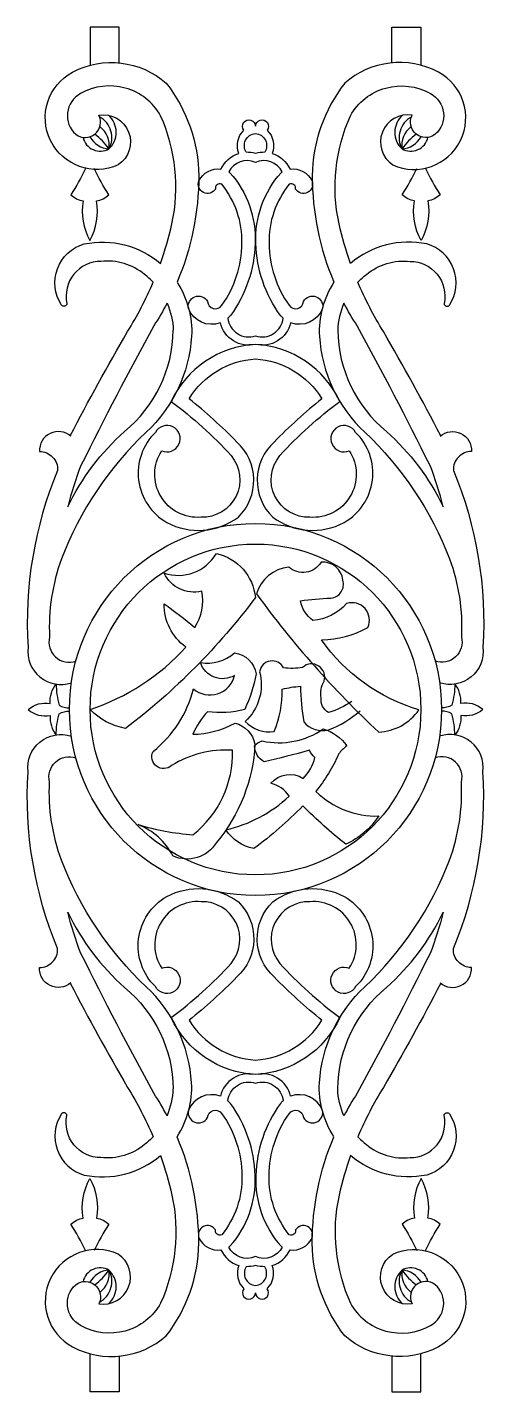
# Model space of a CAD drawing. Extents: x 1472 to 1693, y 1700 to 2360.
import ezdxf

# ---------------------------------------------------------------- set-up
doc = ezdxf.new("R2010")
doc.units = 0
doc.header["$LTSCALE"] = 0.85
doc.header["$MEASUREMENT"] = 0
for name, color, linetype in [('3', 3, 'CONTINUOUS'), ('4', 4, 'CONTINUOUS'), ('7', 7, 'CONTINUOUS')]:
    doc.layers.add(name, color=color, linetype=linetype)

msp = doc.modelspace()

# ---------------------------------------------------------------- linework, layer by layer
at = {"layer": '3'}
for points in [[(1582.85, 2308.16, -0.562171), (1587.29, 2299.04, 0.081164), (1582.83, 2298.46, 0.081164), (1578.37, 2299.04, -0.562171), (1582.82, 2308.16)], [(1500.61, 2291.18, -0.032775), (1493.51, 2278.49, 0.143034), (1499.45, 2275.52, 0.170034), (1502.71, 2256.46, 0.170034), (1505.97, 2275.52, 0.143034), (1511.91, 2278.49, -0.032775), (1504.82, 2291.18)], [(1665.06, 2291.18, 0.032775), (1672.15, 2278.49, -0.143034), (1666.21, 2275.52, -0.170034), (1662.95, 2256.46, -0.170034), (1659.69, 2275.52, -0.143034), (1653.75, 2278.49, 0.032775), (1660.85, 2291.18)], [(1472.83, 2029.52, -0.228191), (1483.54, 2032.44, -0.191821), (1486.44, 2041.98, 0.07153), (1487.85, 2031.66, 0.162997), (1492.85, 2030.3)], [(1692.83, 2029.52, 0.228191), (1682.13, 2032.44, 0.191821), (1679.23, 2041.98, -0.07153), (1677.82, 2031.66, -0.162997), (1672.81, 2030.3)], [(1472.83, 2029.52, 0.228191), (1483.54, 2026.61, 0.191821), (1486.44, 2017.06, -0.07153), (1487.85, 2027.38, -0.162997), (1492.85, 2028.75)], [(1692.83, 2029.52, -0.228191), (1682.13, 2026.61, -0.191821), (1679.23, 2017.06, 0.07153), (1677.82, 2027.38, 0.162997), (1672.81, 2028.75)], [(1500.61, 1767.87, 0.032775), (1493.51, 1780.56, -0.143034), (1499.45, 1783.52, -0.170034), (1502.71, 1802.58, -0.170034), (1505.97, 1783.52, -0.143034), (1511.91, 1780.56, 0.032775), (1504.82, 1767.87)], [(1665.06, 1767.87, -0.032775), (1672.15, 1780.56, 0.143034), (1666.21, 1783.52, 0.170034), (1662.95, 1802.58, 0.170034), (1659.69, 1783.52, 0.143034), (1653.75, 1780.56, -0.032775), (1660.85, 1767.87)], [(1582.85, 1750.89, 0.562171), (1587.29, 1760, -0.081164), (1582.83, 1760.59, -0.081164), (1578.37, 1760, 0.562171), (1582.82, 1750.89)]]:
    msp.add_lwpolyline(points, format="xyb", dxfattribs=at)
for centre, radius, start, end in [((1504.46, 2308.72), 10.98, 312.975, 48.67368), ((1661.2, 2308.72), 10.98, 131.32632, 227.025), ((1502.06, 2306.18), 11.31, 330.9808, 61.5382), ((1500.5, 2302.35), 11.57, 351.74596, 52.33201), ((1663.61, 2306.18), 11.31, 118.4618, 209.0192), ((1665.17, 2302.35), 11.57, 127.66799, 188.25404), ((1507.76, 2308.16), 8.56, 192.72415, 299.27236), ((1512.74, 2312.13), 11.47, 209.0816, 266.02649), ((1484.84, 2281.6), 33.16, 35.16319, 52.3336), ((1680.82, 2281.6), 33.16, 127.6664, 144.83681), ((1652.92, 2312.13), 11.47, 273.97351, 330.9184), ((1657.91, 2308.16), 8.56, 240.72764, 347.27585), ((1507.76, 1750.89), 8.56, 60.72764, 167.27585), ((1512.74, 1746.92), 11.47, 93.97351, 150.9184), ((1484.84, 1777.45), 33.16, 307.6664, 324.83681), ((1502.06, 1752.87), 11.31, 298.4618, 29.0192), ((1500.5, 1756.7), 11.57, 307.66799, 8.25404), ((1504.46, 1750.32), 10.98, 311.32632, 47.025), ((1661.2, 1750.32), 10.98, 132.975, 228.67368), ((1663.61, 1752.87), 11.31, 150.9808, 241.5382), ((1665.17, 1756.7), 11.57, 171.74596, 232.33201), ((1657.91, 1750.89), 8.56, 12.72415, 119.27236), ((1680.82, 1777.45), 33.16, 215.16319, 232.3336), ((1652.92, 1746.92), 11.47, 29.0816, 86.02649)]:
    msp.add_arc(centre, radius, start, end, dxfattribs=at)
at = {"layer": '4'}
for points in [[(1516.85, 2342.34), (1516.85, 2359.53), (1502.85, 2359.53), (1502.85, 2341.18)], [(1648.81, 2342.34), (1648.81, 2359.53), (1662.81, 2359.53), (1662.81, 2341.18)], [(1516.85, 1716.71), (1516.85, 1699.52), (1502.85, 1699.52), (1502.85, 1717.87)], [(1648.81, 1716.71), (1648.81, 1699.52), (1662.81, 1699.52), (1662.81, 1717.87)]]:
    msp.add_lwpolyline(points, dxfattribs=at)
for points in [[(1493.22, 2161.95, -0.012032), (1520.95, 2212.31, 0.038989), (1533.3, 2236.23, 0.039572), (1529.13, 2239.98, 0.202523), (1508.07, 2246.3, 0.478902), (1491.59, 2225.89, -0.715206), (1489.01, 2225.17, -0.506749), (1500.02, 2254.74, -0.231929), (1536.83, 2245.31, 0.028893), (1542.43, 2264.47, 0.160402), (1536.93, 2316.73, 0.416933), (1498.23, 2327.45, 0.525567), (1495.91, 2307.75, 0.802641), (1507.04, 2317.05, -0.808395), (1516.45, 2292.98, -0.967127), (1494.35, 2337.85, -0.312495), (1539.68, 2332.44, -0.164388), (1555.41, 2287.65, -0.100043), (1544.88, 2236.18, -0.160743), (1551.91, 2210.05), (1551.91, 2210.05, -0.190914), (1529.97, 2163.69, 0.112559), (1489.01, 2102.37, 0.101952), (1483.22, 2064.62, 0.595993), (1495.92, 2052.89)], [(1672.44, 2161.95, 0.012032), (1644.71, 2212.31, -0.038989), (1632.36, 2236.23, -0.039572), (1636.54, 2239.98, -0.202523), (1657.6, 2246.3, -0.478902), (1674.08, 2225.89, 0.715206), (1676.66, 2225.17, 0.506749), (1665.65, 2254.74, 0.231929), (1628.84, 2245.31, -0.028893), (1623.23, 2264.47, -0.160402), (1628.74, 2316.73, -0.416933), (1667.44, 2327.45, -0.525567), (1669.76, 2307.75, -0.802641), (1658.62, 2317.05, 0.808395), (1649.22, 2292.98, 0.967127), (1671.32, 2337.85, 0.312495), (1625.98, 2332.44, 0.164388), (1610.26, 2287.65, 0.100043), (1620.78, 2236.18, 0.160743), (1613.76, 2210.05), (1613.76, 2210.05, 0.190914), (1635.7, 2163.69, -0.112559), (1676.66, 2102.37, -0.101952), (1682.44, 2064.62, -0.595993), (1669.75, 2052.89)], [(1582.85, 2311.64, -1.402274), (1588.46, 2309.7, -0.305745), (1590.88, 2298.46, -0.215509), (1599.54, 2290.9, -0.330987), (1610.17, 2285.22, -0.916772), (1602.26, 2281.26, 0.569652), (1599.18, 2283.68, 0.1766), (1589.37, 2254.94, 0.154248), (1599.13, 2225.04, 0.718568), (1606.05, 2226.94, -0.863999), (1615.28, 2223.43, -0.410044), (1599.84, 2216.62, -0.418204), (1582.83, 2206.15, -0.418204), (1565.83, 2216.62, -0.410044), (1550.39, 2223.43, -0.863999), (1559.62, 2226.94, 0.718568), (1566.53, 2225.04, 0.154248), (1576.3, 2254.94, 0.1766), (1566.49, 2283.68, 0.569652), (1563.41, 2281.26, -0.916772), (1555.49, 2285.22, -0.330987), (1566.13, 2290.9, -0.215509), (1574.78, 2298.46, -0.305745), (1577.21, 2309.7, -1.402274), (1582.82, 2311.64)], [(1540.07, 2226.05, -0.023803), (1533.65, 2215.18, 0.009514), (1498.4, 2147.55, 0.036938), (1492.09, 2127.58, -0.100673), (1519.53, 2164.02, 0.220523), (1543.05, 2213.01)], [(1540.07, 2226.05, -0.094951), (1543.05, 2213.01)], [(1622.62, 2213.01, 0.220523), (1646.13, 2164.02, -0.100673), (1673.58, 2127.58, 0.036938), (1667.27, 2147.55, 0.009514), (1632.01, 2215.18, -0.023803), (1625.6, 2226.05)], [(1625.6, 2226.05, 0.094951), (1622.62, 2213.01)], [(1493.51, 2161.7, 0.666451), (1478.37, 2154.33, -0.429494), (1487.11, 2145.2, 0.114672), (1472.81, 2059.61)], [(1672.15, 2161.7, -0.666451), (1687.3, 2154.33, 0.429494), (1678.56, 2145.2, -0.114672), (1692.85, 2059.61)], [(1472.81, 2059.61, 0.550998), (1493.76, 2042.43, 0.550998)], [(1692.85, 2059.61, -0.550998), (1671.9, 2042.43, -0.550998)], [(1472.81, 1999.44, -0.550998), (1493.76, 2016.61, -0.550998)], [(1692.85, 1999.44, 0.550998), (1671.9, 2016.61, 0.550998)], [(1493.22, 1897.1, 0.012032), (1520.95, 1846.74, -0.038989), (1533.3, 1822.82, -0.039572), (1529.13, 1819.06, -0.202523), (1508.07, 1812.74, -0.478902), (1491.59, 1833.16, 0.715206), (1489.01, 1833.88, 0.506749), (1500.02, 1804.31, 0.231929), (1536.83, 1813.74, -0.028893), (1542.43, 1794.57, -0.160402), (1536.93, 1742.32, -0.416933), (1498.23, 1731.59, -0.525567), (1495.91, 1751.3, -0.802641), (1507.04, 1742, 0.808395), (1516.45, 1766.07, 0.967127), (1494.35, 1721.2, 0.312495), (1539.68, 1726.61, 0.164388), (1555.41, 1771.39, 0.100043), (1544.88, 1822.87, 0.160743), (1551.91, 1848.99), (1551.91, 1848.99, 0.190914), (1529.97, 1895.36, -0.112559), (1489.01, 1956.67, -0.101952), (1483.22, 1994.43, -0.595993), (1495.92, 2006.15)], [(1672.44, 1897.1, -0.012032), (1644.71, 1846.74, 0.038989), (1632.36, 1822.82, 0.039572), (1636.54, 1819.06, 0.202523), (1657.6, 1812.74, 0.478902), (1674.08, 1833.16, -0.715206), (1676.66, 1833.88, -0.506749), (1665.65, 1804.31, -0.231929), (1628.84, 1813.74, 0.028893), (1623.23, 1794.57, 0.160402), (1628.74, 1742.32, 0.416933), (1667.44, 1731.59, 0.525567), (1669.76, 1751.3, 0.802641), (1658.62, 1742, -0.808395), (1649.22, 1766.07, -0.967127), (1671.32, 1721.2, -0.312495), (1625.98, 1726.61, -0.164388), (1610.26, 1771.39, -0.100043), (1620.78, 1822.87, -0.160743), (1613.76, 1848.99), (1613.76, 1848.99, -0.190914), (1635.7, 1895.36, 0.112559), (1676.66, 1956.67, 0.101952), (1682.44, 1994.43, 0.595993), (1669.75, 2006.15)], [(1493.51, 1897.34, -0.666451), (1478.37, 1904.72, 0.429494), (1487.11, 1913.85, -0.114672), (1472.81, 1999.44)], [(1672.15, 1897.34, 0.666451), (1687.3, 1904.72, -0.429494), (1678.56, 1913.85, 0.114672), (1692.85, 1999.44)], [(1540.07, 1833, 0.023803), (1533.65, 1843.86, -0.009514), (1498.4, 1911.5, -0.036938), (1492.09, 1931.47, 0.100673), (1519.53, 1895.02, -0.220523), (1543.05, 1846.04)], [(1622.62, 1846.04, -0.220523), (1646.13, 1895.02, 0.100673), (1673.58, 1931.47, -0.036938), (1667.27, 1911.5, -0.009514), (1632.01, 1843.86, 0.023803), (1625.6, 1833)], [(1582.85, 1747.41, 1.402274), (1588.46, 1749.34, 0.305745), (1590.88, 1760.59, 0.215509), (1599.54, 1768.14, 0.330987), (1610.17, 1773.83, 0.916772), (1602.26, 1777.78, -0.569652), (1599.18, 1775.37, -0.1766), (1589.37, 1804.1, -0.154248), (1599.13, 1834, -0.718568), (1606.05, 1832.11, 0.863999), (1615.28, 1835.62, 0.410044), (1599.84, 1842.42, 0.418204), (1582.83, 1852.89, 0.418204), (1565.83, 1842.42, 0.410044), (1550.39, 1835.62, 0.863999), (1559.62, 1832.11, -0.718568), (1566.53, 1834, -0.154248), (1576.3, 1804.1, -0.1766), (1566.49, 1775.37, -0.569652), (1563.41, 1777.78, 0.916772), (1555.49, 1773.83, 0.330987), (1566.13, 1768.14, 0.215509), (1574.78, 1760.59, 0.305745), (1577.21, 1749.34, 1.402274), (1582.82, 1747.41)], [(1540.07, 1833, 0.094951), (1543.05, 1846.04)], [(1625.6, 1833, -0.094951), (1622.62, 1846.04)]]:
    msp.add_lwpolyline(points, format="xyb", dxfattribs=at)
for points in [[(1582.83, 2210.32, 0.488459), (1596.15, 2218.85, -0.037873), (1594.88, 2220.15, -0.150418), (1582.97, 2254.94, -0.195233), (1595.22, 2289.17, -0.016049), (1595.76, 2289.53, 0.401215), (1582.83, 2294.2, 0.401215), (1569.91, 2289.53, -0.016049), (1570.45, 2289.17, -0.195233), (1582.69, 2254.94, -0.150418), (1570.78, 2220.15, -0.037873), (1569.51, 2218.85, 0.488459)], [(1582.83, 2199.14, -0.241998), (1614.99, 2179.88, 0.029294), (1591.82, 2158.91, 0.43008), (1591.14, 2122.58, 0.291417), (1625.75, 2120.03, 0.500031), (1631.27, 2163.55, 2.277876), (1628.2, 2154.66, -0.621963), (1609.15, 2122.5, -0.647098), (1594.63, 2152.36, -0.048804), (1623.66, 2178.56, 0.276294), (1582.83, 2206.15, 0.276294), (1542.01, 2178.56, -0.048804), (1571.04, 2152.36, -0.647098), (1556.51, 2122.5, -0.621963), (1537.47, 2154.66, 2.277876), (1534.4, 2163.55, 0.500031), (1539.92, 2120.03, 0.291417), (1574.53, 2122.58, 0.43008), (1573.85, 2158.91, 0.029294), (1550.68, 2179.88, -0.241998)], [(1582.83, 1859.91, 0.241998), (1614.99, 1879.17, -0.029294), (1591.82, 1900.14, -0.43008), (1591.14, 1936.46, -0.291417), (1625.75, 1939.02, -0.500031), (1631.27, 1895.5, -2.277876), (1628.2, 1904.39, 0.621963), (1609.15, 1936.55, 0.647098), (1594.63, 1906.69, 0.048804), (1623.66, 1880.49, -0.276294), (1582.83, 1852.89, -0.276294), (1542.01, 1880.49, 0.048804), (1571.04, 1906.69, 0.647098), (1556.51, 1936.55, 0.621963), (1537.47, 1904.39, -2.277876), (1534.4, 1895.5, -0.500031), (1539.92, 1939.02, -0.291417), (1574.53, 1936.46, -0.43008), (1573.85, 1900.14, -0.029294), (1550.68, 1879.17, 0.241998)], [(1582.83, 1848.73, -0.488459), (1596.15, 1840.2, 0.037873), (1594.88, 1838.9, 0.150418), (1582.97, 1804.1, 0.195233), (1595.22, 1769.87, 0.016049), (1595.76, 1769.52, -0.401215), (1582.83, 1764.85, -0.401215), (1569.91, 1769.52, 0.016049), (1570.45, 1769.87, 0.195233), (1582.69, 1804.1, 0.150418), (1570.78, 1838.9, 0.037873), (1569.51, 1840.2, -0.488459)]]:
    msp.add_lwpolyline(points, format="xyb", close=True, dxfattribs=at)
for radius in [90, 80]:
    msp.add_circle((1582.83, 2029.53), radius, dxfattribs=at)
at = {"layer": '7'}
for points in [[(1538.63, 2095.48, 0.35118), (1563.93, 2104.98, -0.323378), (1582.77, 2083.67, -0.070383), (1519.97, 2020.39, -0.1602), (1502.83, 2029.53, 0.128154), (1549.16, 2059.62, -0.241043), (1538.63, 2080.68, -0.015933), (1553.44, 2069.24, 0.200606), (1556.81, 2086.73, -0.354837), (1538.63, 2095.48, -1.377539)], [(1614.57, 2100.74, -0.464194), (1598.94, 2098.36, 0.304205), (1583.32, 2085.42, 0.047134), (1642.42, 2018.56, 0.231363), (1661.86, 2029.32, -0.169104), (1614.83, 2063.19, 0.125902), (1637.16, 2069.23, 0.651278), (1626.92, 2080.79, -0.195571), (1610.63, 2072.65, -0.20669), (1604.58, 2082.1, -0.020888), (1619.3, 2083.41, 0.477944), (1625.08, 2092.08, 0.417306), (1614.57, 2100.74, 11.43846)], [(1556.19, 2052.2, 0.221297), (1572.65, 2056.9, -0.341642), (1583.11, 2046.72, -0.06148), (1577.62, 2029.48, -0.095468), (1559.59, 2028.44, 0.073359), (1552.47, 2017.57, 0.126039), (1572.92, 2022.95, -0.285237), (1582.59, 2012.77, -0.161585), (1563.95, 1965.17, -0.379284), (1542.85, 1958.68, 0.182643), (1526.08, 1973.82, 0.054242), (1552.59, 1968.95, 0.238199), (1571.69, 2009.82, 0.157368), (1542.24, 2002.39, -0.818435), (1533.25, 2009.2, 0.167246), (1552.78, 2039.56, 0.566416), (1572.65, 2045.93, -0.473679), (1556.19, 2052.2, -23.408917)], [(1629.4, 2033.42, -0.077977), (1618.21, 2028, -0.300042), (1614.56, 2035.15, -0.172585), (1616.04, 2043.18, 0.767597), (1605.63, 2049.91, -0.077097), (1596.39, 2049.64, 0.739383), (1584.83, 2047.78, -0.277198), (1577.85, 2023.69, 0.245381), (1591.93, 2018.9, 0.100319), (1595.81, 2039.33, -0.053914), (1604.54, 2040.74, 0.030234), (1606.17, 2023.53, 0.273887), (1618.21, 2019.62, 0.092017), (1633.42, 2028.95, 0.092017)], [(1585.99, 2014.3, 0.208499), (1615.63, 2020.14, -0.170049), (1626.96, 2011.95, 0.069063), (1622.98, 2007.86, -0.067315), (1612, 1989.91, 0.205948), (1642.51, 1978.01, -0.140416), (1626.53, 1964.36, -0.033898), (1605.75, 1982.95, -0.042473), (1581.98, 1962.23, -0.194391), (1568.48, 1971.29, 0.132554), (1599.07, 1987.59, 0.199899), (1590.21, 1993.83, -0.380111), (1605.9, 1996.16, 0.131902), (1611.56, 2006.32, -0.138082), (1608.95, 2009.8, -0.008489), (1587.01, 2004.14, -0.263122), (1582.36, 2011.98, -0.151573), (1585.99, 2014.3, -0.63402)]]:
    msp.add_lwpolyline(points, format="xyb", dxfattribs=at)

doc.saveas('drawing.dxf')
